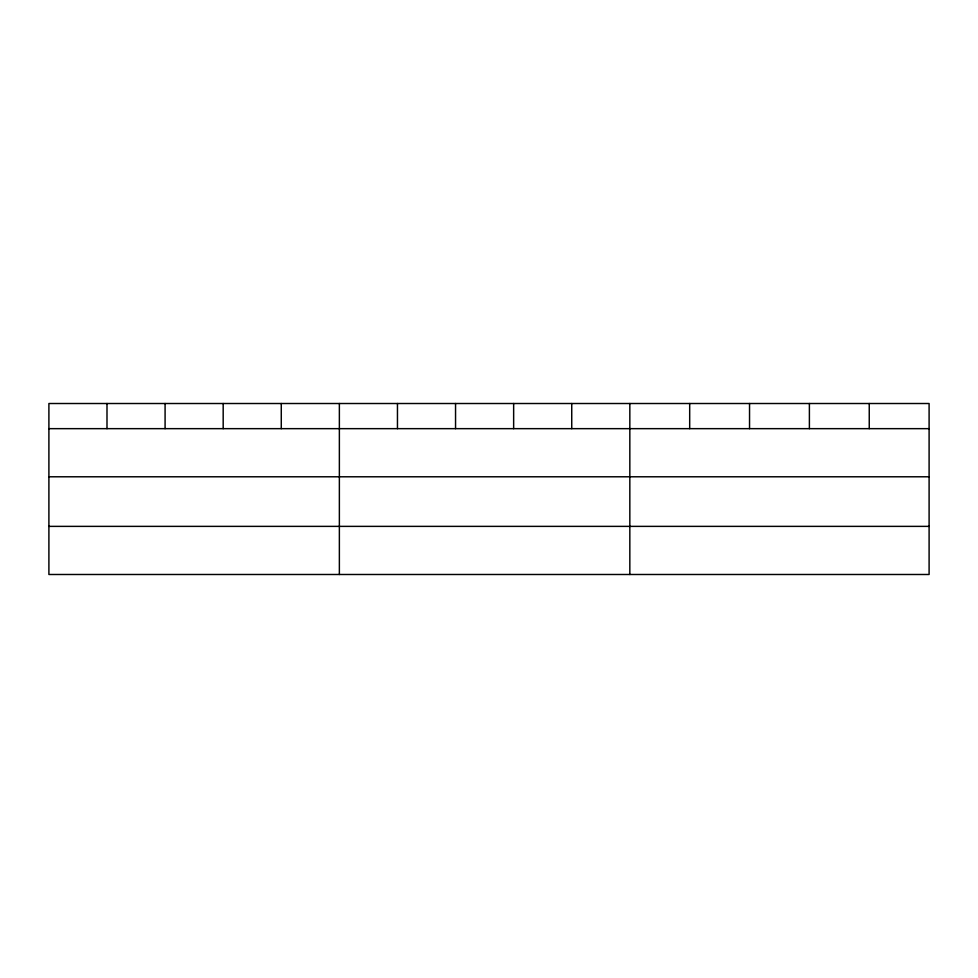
<?xml version="1.0" encoding="UTF-8"?>
<svg xmlns="http://www.w3.org/2000/svg" width="978" height="978" viewBox="0 0 978 978"><rect width="100%" height="100%" fill="white"/><g stroke="black" fill="none" stroke-linecap="round" stroke-linejoin="round"><path stroke-width="1.47" d="M929.1 476.787L929.1 403.511L48.9 403.511L48.9 574.489L929.1 574.489L929.1 476.787L48.9 476.787M48.9 428.657L929.1 428.657M48.9 526.372L929.1 526.372M869.246 403.511L869.246 428.657M809.393 403.511L809.393 428.657M749.539 403.511L749.539 428.657M689.686 403.511L689.686 428.657M629.832 403.511L629.832 574.489M571.739 403.511L571.739 428.657M513.646 403.511L513.646 428.657M455.552 403.511L455.552 428.657M397.459 403.511L397.459 428.657M339.366 403.511L339.366 574.489M281.273 403.511L281.273 428.657M223.18 403.511L223.18 428.657M165.086 403.511L165.086 428.657M106.993 403.511L106.993 428.657"/></g></svg>
